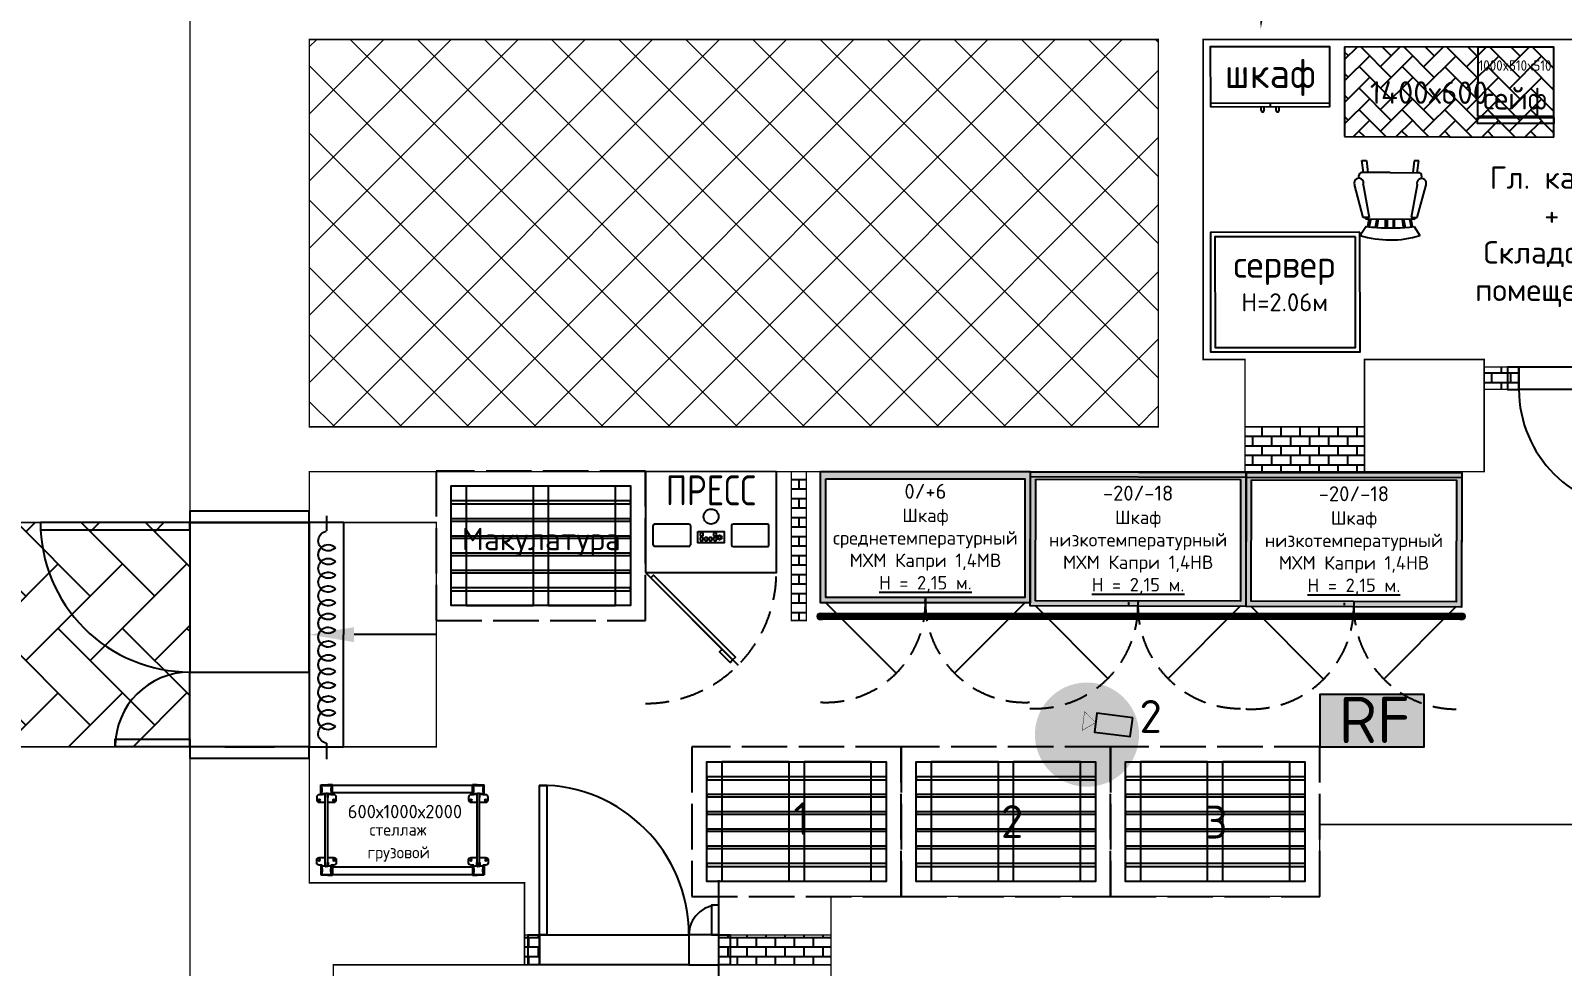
# Model space of a CAD drawing. Extents: x 2032930 to 2119419, y 2254097 to 2318481.
# Drawn here: x 2066442 to 2076691, y 2298854 to 2305111 of the extents above; entities that cross this region are included whole.
import ezdxf
from ezdxf.enums import TextEntityAlignment as Align

# ---------------------------------------------------------------- set-up
doc = ezdxf.new("R2010")
doc.units = 0
doc.header["$LTSCALE"] = 50
doc.set_wipeout_variables(frame=1)
doc.linetypes.add('[LS] ISO-02 Dashed', pattern=[3.81, 3.048, -0.762])
doc.linetypes.add('HIDDEN2', pattern=[4.7625, 3.175, -1.5875])
doc.layers.get('0').update_dxf_attribs({"linetype": 'CONTINUOUS'})
doc.layers.get('Defpoints').update_dxf_attribs({"linetype": 'CONTINUOUS'})
for name, color, linetype in [('ST', 7, 'CONTINUOUS'), ('Благоустройство', 96, 'CONTINUOUS'), ('Вспомогательные линии ПП', 7, 'CONTINUOUS'), ('Вспомогательные надписи', 7, 'CONTINUOUS'), ('ДВЕРИ JDA', 86, 'CONTINUOUS'), ('ДВЕРИ УСТАНАВЛИВАЕМЫЕ', 86, 'CONTINUOUS'), ('ДВЕРИ_НАПРАВЛЕНИЕ JDA', 86, 'CONTINUOUS'), ('Колонна', 36, 'CONTINUOUS'), ('Лестница-пандус-разгрузка существующие', 250, 'CONTINUOUS'), ('Наименование помещений', 7, 'CONTINUOUS'), ('Оборудование ИТ', 90, 'CONTINUOUS'), ('Оборудование ПП', 7, 'CONTINUOUS'), ('Оборудование стеллажное ПП', 7, 'CONTINUOUS'), ('Оборудование холодильное ПП', 5, 'CONTINUOUS'), ('Отбойники РСР', 1, 'CONTINUOUS'), ('Паллеты ПП', 7, 'CONTINUOUS'), ('ПРОЕМЫ JDA', 7, 'CONTINUOUS'), ('Система отопления', 1, 'CONTINUOUS'), ('Стены возводимые', 1, 'CONTINUOUS')]:
    doc.layers.add(name, color=color, linetype=linetype)
doc.layers.add('Стены обмер', color=250, linetype='CONTINUOUS', lineweight=20)
doc.layers.add('Территория собственника', color=7, linetype='CONTINUOUS', lineweight=18)
doc.styles.get("Standard").update_dxf_attribs({"font": 'isocpeur.ttf'})

# ---------------------------------------------------------------- blocks, each defined once
blk = doc.blocks.new('*U848')
at = {"layer": 'Вспомогательные линии ПП'}
blk.add_line((850, 750), (300, 750), dxfattribs=at)
blk.add_solid([(300, 800), (300, 700), (0, 750)], dxfattribs=at)
at = {"layer": 'Лестница-пандус-разгрузка существующие', "const_width": 10}
blk.add_lwpolyline([(850, 1500), (0, 1500), (0, 0), (850, 0), (850, 1500)], dxfattribs=at)
blk = doc.blocks.new('*U153')
at = {"color": 7, "true_color": 0xf2f2f2}
blk.add_wipeout([(-1000, -233), (0, -233), (0, 565), (-1000, 565)], dxfattribs=at).dxf.layer = 'Defpoints'
at = {"layer": 'ДВЕРИ JDA'}
blk.add_line((-1000, -233), (-1000, 565), dxfattribs=at)
at = {"layer": 'ДВЕРИ JDA', "color": 76}
for points in [[(-1075, 565), (-1075, -233), (-1000, -233), (-1000, 565)], [(-1000, -233), (-1000, -1233), (-950, -1233), (-950, -233)]]:
    blk.add_lwpolyline(points, close=True, dxfattribs=at)
at = {"color": 7, "true_color": 0xf2f2f2}
blk.add_wipeout([(0, -233), (500, -233), (500, 565), (0, 565)], dxfattribs=at).dxf.layer = 'Defpoints'
at = {"layer": 'ДВЕРИ JDA'}
blk.add_line((500, 0), (500, 333), dxfattribs=at)
at = {"layer": 'ДВЕРИ JDA', "color": 76}
for points in [[(500, 565), (500, -233), (575, -233), (575, 565)], [(500, -233), (500, -733), (450, -733), (450, -233)]]:
    blk.add_lwpolyline(points, close=True, dxfattribs=at)
at = {"layer": 'ДВЕРИ_НАПРАВЛЕНИЕ JDA'}
for centre, radius, start, end in [((-1000, -233), 1000, 270, 0), ((500, -233), 500, 180, 270)]:
    blk.add_arc(centre, radius, start, end, dxfattribs=at)
at = {"layer": 'ПРОЕМЫ JDA', "transparency": 33554457}
for points in [[(-1000, -233), (0, -233), (0, 565), (-1000, 565)], [(0, 565), (500, 565), (500, -233), (0, -233)]]:
    blk.add_lwpolyline(points, close=True, dxfattribs=at)
blk = doc.blocks.new('*U54')
at = {"layer": 'Оборудование ПП', "color": 7}
for points in [[(460, 0), (460, 510), (0, 510), (0, 0)], [(470, 0), (470, 510), (510, 510), (510, 0)]]:
    blk.add_lwpolyline(points, close=True, dxfattribs=at)
at = {"layer": 'Оборудование ПП', "color": 7, "width": 0.9}
blk.add_text('1000x510x510', height=70, rotation=90, dxfattribs=at).set_placement((122, 250), align=Align.MIDDLE)
at = {"layer": 'Оборудование ПП', "width": 0.96875}
blk.add_text('сейф', height=150, rotation=90, dxfattribs=at).set_placement((361, 250), align=Align.MIDDLE)
blk = doc.blocks.new('*U670')
at = {"layer": 'Оборудование ПП'}
h = blk.add_hatch(dxfattribs=at)
h.set_pattern_fill('AR-HBONE', color=6, style=0)
h.paths.add_polyline_path([(0, 0), (0, -600), (1400, -600), (1400, 0)])
h.paths.add_polyline_path([(116, -477), (1016, -477), (1016, -117), (116, -117)], flags=24)
at = {"layer": 'Оборудование ПП', "color": 6}
for p, q in [((1400, 0), (0, 0)), ((0, 0), (0, -600)), ((1400, -600), (1400, 0)), ((0, -600), (1400, -600))]:
    blk.add_line(p, q, dxfattribs=at)
at = {"layer": 'Оборудование ПП', "color": 5, "linetype": 'Continuous'}
for p, q in [((117, -761), (147, -761)), ((127, -841), (117, -761)), ((147, -761), (157, -841)), ((467, -761), (457, -841)), ((497, -761), (467, -761)), ((487, -841), (497, -761)), ((127, -1141), (67, -921)), ((100, -878), (97, -861)), ((307, -841), (117, -841)), ((127, -921), (167, -1141)), ((307, -841), (497, -841)), ((487, -921), (447, -1141)), ((487, -1141), (547, -921)), ((517, -861), (514, -879)), ((147, -1201), (107, -1261)), ((167, -1141), (127, -1141)), ((142, -1151), (141, -1141)), ((143, -1151), (472, -1151)), ((157, -1201), (167, -1151)), ((177, -1151), (167, -1202)), ((217, -1151), (208, -1207)), ((227, -1151), (219, -1208)), ((277, -1210), (277, -1151)), ((287, -1151), (287, -1210)), ((327, -1151), (327, -1210)), ((337, -1210), (337, -1151)), ((387, -1151), (395, -1207)), ((397, -1151), (407, -1207)), ((437, -1151), (447, -1203)), ((447, -1141), (487, -1141)), ((457, -1201), (447, -1151)), ((467, -1201), (507, -1261)), ((473, -1141), (472, -1151))]:
    blk.add_line(p, q, dxfattribs=at)
for centre, radius, start, end in [((97, -911), 31.6, 341.565, 198.4349), ((117, -861), 20, 90, 180), ((517, -911), 31.6, 341.565, 198.4349), ((497, -861), 20, 360, 90), ((307, 74), 1285, 262.8473, 266.0779), ((307, 74), 1285, 266.0779, 277.1527), ((307, -609), 682, 252.9385, 287.0615)]:
    blk.add_arc(centre, radius, start, end, dxfattribs=at)
at = {"layer": 'Оборудование ПП', "insert": (169, -230), "char_height": 150, "width": 612, "attachment_point": 1}
blk.add_mtext('1400х600', dxfattribs=at)
blk = doc.blocks.new('*U671')
at = {"layer": 'Оборудование ИТ', "color": 6}
for points in [[(-1000, -800), (0, -800), (0, 0), (-1000, 0)], [(-970, -770), (-30, -770), (-30, -30), (-970, -30)]]:
    blk.add_lwpolyline(points, close=True, dxfattribs=at)
at = {"layer": 'Оборудование ИТ', "color": 18, "linetype": 'ByBlock', "true_color": 0x000000}
blk.add_text('Н=2.06м', height=120, rotation=180, dxfattribs=at).set_placement((-206, -272))
at = {"layer": 'Оборудование ИТ', "color": 7, "width": 0.96875}
blk.add_text('сервер', height=180, rotation=180, dxfattribs=at).set_placement((-494, -496), align=Align.CENTER)
blk = doc.blocks.new('*U673')
at = {"layer": 'Оборудование ПП', "color": 6}
for p, q in [((-460, 425), (-460, 400)), ((-440, 425), (-440, 400)), ((-360, 425), (-360, 400)), ((-340, 425), (-340, 400)), ((0, 375), (-800, 375)), ((-400, 375), (-400, 400))]:
    blk.add_line(p, q, dxfattribs=at)
blk.add_lwpolyline([(0, 400), (-800, 400), (-800, 0), (0, 0)], close=True, dxfattribs=at)
for centre in [(-450, 425), (-350, 425)]:
    blk.add_arc(centre, 10, 0, 180, dxfattribs=at)
at = {"layer": 'Оборудование ПП', "width": 0.96875}
blk.add_text('шкаф', height=200, rotation=180, dxfattribs=at).set_placement((-400, 275), align=Align.CENTER)
blk = doc.blocks.new('*U166')
at = {"layer": 'Система отопления', "color": 1}
for p, q in [((-44, 115), (57, 115)), ((149, 115), (149, 115)), ((648, 115), (648, 115)), ((740, 115), (740, 115)), ((832, 115), (832, 115)), ((1476, 115), (1582, 115))]:
    blk.add_line(p, q, dxfattribs=at)
at = {"layer": 'Система отопления', "color": 0}
blk.add_lwpolyline([(0, 0), (0, 230), (1500, 230), (1500, 0)], close=True, dxfattribs=at)
at = {"layer": 'Система отопления', "color": 1}
for centre, start, end in [((123, 103), 313.6028, 170.074), ((215, 103), 46.3972, 226.3972), ((215, 103), 313.6028, 170.0651), ((307, 103), 313.6028, 226.3972), ((399, 103), 313.6028, 226.3972), ((491, 103), 313.6028, 226.3972), ((583, 103), 9.9008, 226.3972), ((583, 103), 313.6028, 133.6027), ((675, 103), 9.9008, 226.3972), ((675, 103), 9.9008, 226.3972), ((675, 103), 313.6028, 133.6027), ((767, 103), 9.9008, 226.3972), ((767, 103), 9.9008, 226.3972), ((767, 103), 313.6028, 133.6027), ((767, 103), 313.6028, 133.6027), ((859, 103), 9.9008, 226.3972), ((859, 103), 9.9008, 226.3972), ((859, 103), 9.9008, 226.3972), ((859, 103), 313.6028, 133.6027), ((859, 103), 313.6028, 133.6027), ((951, 103), 9.9008, 226.3972), ((951, 103), 9.9008, 226.3972), ((951, 103), 9.9008, 226.3972), ((951, 103), 313.6028, 133.6027), ((951, 103), 313.6028, 133.6027), ((1043, 103), 9.9008, 226.3972), ((1043, 103), 9.9008, 226.3972), ((1043, 103), 9.9008, 226.3972), ((1043, 103), 313.6028, 133.6027), ((1043, 103), 313.6028, 133.6027), ((1135, 103), 9.9008, 226.3972), ((1135, 103), 9.9008, 226.3972), ((1135, 103), 9.9008, 226.3972), ((1135, 103), 313.6028, 133.6027), ((1135, 103), 313.6028, 133.6027), ((1227, 103), 9.9008, 226.3972), ((1227, 103), 9.9008, 226.3972), ((1227, 103), 9.9008, 226.3972), ((1227, 103), 313.6028, 133.6027), ((1227, 103), 313.6028, 133.6027), ((1319, 103), 9.9008, 226.3972), ((1319, 103), 9.9008, 226.3972), ((1319, 103), 9.9008, 226.3972), ((1319, 103), 313.6028, 133.6027), ((1411, 103), 9.9008, 226.3972)]:
    blk.add_arc(centre, 66.7, start, end, dxfattribs=at)
blk = doc.blocks.new('*U204')
at = {"color": 7, "true_color": 0xf2f2f2}
blk.add_wipeout([(-1000, 565), (0, 565), (0, 365), (-1000, 365)], dxfattribs=at).dxf.layer = 'Defpoints'
at = {"layer": 'ДВЕРИ JDA'}
blk.add_line((-1000, 565), (-1000, 365), dxfattribs=at)
at = {"layer": 'ДВЕРИ JDA', "color": 76}
for points in [[(-1000, 565), (-1000, 1565), (-950, 1565), (-950, 565)], [(-1075, 365), (-1075, 565), (-1000, 565), (-1000, 365)]]:
    blk.add_lwpolyline(points, close=True, dxfattribs=at)
at = {"color": 7, "true_color": 0xf2f2f2}
blk.add_wipeout([(0, 565), (200, 565), (200, 365), (0, 365)], dxfattribs=at).dxf.layer = 'Defpoints'
at = {"layer": 'ДВЕРИ JDA'}
blk.add_line((200, 0), (200, 931), dxfattribs=at)
at = {"layer": 'ДВЕРИ JDA', "color": 76}
for points in [[(200, 565), (200, 765), (150, 765), (150, 565)], [(200, 365), (200, 565), (275, 565), (275, 365)]]:
    blk.add_lwpolyline(points, close=True, dxfattribs=at)
at = {"layer": 'ДВЕРИ_НАПРАВЛЕНИЕ JDA'}
for centre, radius, start, end in [((-1000, 566), 1000, 0, 90), ((200, 565), 200, 90, 180)]:
    blk.add_arc(centre, radius, start, end, dxfattribs=at)
at = {"layer": 'ПРОЕМЫ JDA', "transparency": 33554457}
for points in [[(-1000, 565), (0, 565), (0, 365), (-1000, 365)], [(0, 365), (200, 365), (200, 565), (0, 565)]]:
    blk.add_lwpolyline(points, close=True, dxfattribs=at)
blk = doc.blocks.new('*U131')
at = {"layer": 'Оборудование холодильное ПП'}
h = blk.add_hatch(color=5, dxfattribs=at)
h.dxf.hatch_style = 1
h.paths.add_polyline_path([(0, -898), (1442, -902), (1444, -5), (2, -1)])
h.paths.add_polyline_path([(35, -863), (1407, -866), (1408, -53), (37, -50)], flags=16)
at = {"layer": 'Оборудование холодильное ПП', "color": 5}
for p, q in [((35, -898), (519, -1384)), ((660, -890), (660, -873)), ((1407, -898), (923, -1384))]:
    blk.add_line(p, q, dxfattribs=at)
for points in [[(2, -1), (1444, -5), (1442, -902), (0, -898)], [(2, -32), (1444, -36), (1442, -902), (0, -898)], [(37, -50), (1408, -53), (1407, -866), (35, -863)]]:
    blk.add_lwpolyline(points, close=True, dxfattribs=at)
blk.add_lwpolyline([(2, -32), (2, -1), (1444, -5), (1444, -36)], dxfattribs=at)
at = {"layer": 'Оборудование холодильное ПП', "linetype": 'HIDDEN2'}
for centre, start, end in [((35, -898), 266.9129, 2.8109), ((1407, -898), 177.1891, 273.0871)]:
    blk.add_arc(centre, 686, start, end, dxfattribs=at)
at = {"layer": 'Оборудование холодильное ПП', "color": 5, "insert": (722, -458), "char_height": 52.74, "width": 1369.48, "attachment_point": 5}
blk.add_mtext('\\pxqc;{\\H1.8961x;\\C256;-20/-18\\P\\H0.9x;Шкаф низкотемпературный МХМ Капри 1,4НВ\\P\\psm1;\\fISOCPEUR|b1|i0|c204|p34;\\LH = 2,15 м.}', dxfattribs=at)
blk = doc.blocks.new('*U130')
at = {"layer": 'Оборудование холодильное ПП'}
h = blk.add_hatch(color=5, dxfattribs=at)
h.dxf.hatch_style = 1
h.paths.add_polyline_path([(0, -877), (1402, -877), (1402, 0), (0, 0)])
h.paths.add_polyline_path([(35, -842), (1367, -842), (1367, -48), (35, -48)], flags=16)
h.paths.add_polyline_path([(62, -806), (1340, -806), (1340, -40), (62, -40)], flags=24)
at = {"layer": 'Оборудование холодильное ПП', "color": 5}
for p, q in [((35, -877), (506, -1348)), ((699, -879), (699, -861)), ((1367, -877), (896, -1348))]:
    blk.add_line(p, q, dxfattribs=at)
for points in [[(0, 0), (1402, 0), (1402, -877), (0, -877)], [(35, -48), (1367, -48), (1367, -842), (35, -842)]]:
    blk.add_lwpolyline(points, close=True, dxfattribs=at)
at = {"layer": 'Оборудование холодильное ПП', "linetype": 'HIDDEN2'}
for centre, start, end in [((35, -877), 266.9731, 3.0269), ((1367, -877), 176.9731, 273.0269)]:
    blk.add_arc(centre, 666, start, end, dxfattribs=at)
at = {"layer": 'Оборудование холодильное ПП', "color": 5, "insert": (701, -445), "char_height": 52.74, "width": 1331.68, "attachment_point": 5}
blk.add_mtext('\\pxqc;{\\H1.8961x;\\C1;0/+6\\P\\H0.9x;Шкаф среднетемпературный\\PМХМ Капри 1,4МВ\\P\\psm1;\\fISOCPEUR|b1|i0|c204|p34;\\LH = 2,15 м.}', dxfattribs=at)
blk = doc.blocks.new('*U861')
at = {"layer": 'Отбойники РСР'}
h = blk.add_hatch(color=256, dxfattribs=at)
h.dxf.hatch_style = 1
h.paths.add_polyline_path([(0, 20), (13, 20, 0.598235), (-24, 0, 0.598235), (13, -20), (0, -20, -1)])
h = blk.add_hatch(color=1, dxfattribs=at)
h.dxf.hatch_style = 1
h.paths.add_polyline_path([(13, 20), (0, 20, 1), (0, -20), (13, -20)])
h = blk.add_hatch(color=256, dxfattribs=at)
h.dxf.hatch_style = 1
h.paths.add_polyline_path([(4312, 0, 0.598235), (4275, 20), (4288, 20, -1), (4288, -20), (4275, -20, 0.598235)])
h = blk.add_hatch(color=1, dxfattribs=at)
h.dxf.hatch_style = 1
h.paths.add_polyline_path([(4288, 20), (4275, 20), (4275, -20), (4288, -20, 1)])
at = {"layer": 'Отбойники РСР', "color": 7, "linetype": 'Continuous', "lineweight": 15}
for p, q in [((4288, 20), (0, 20)), ((4288, -20), (0, -20))]:
    blk.add_line(p, q, dxfattribs=at)
at = {"layer": 'Отбойники РСР', "color": 1, "const_width": 40}
blk.add_lwpolyline([(13, 0), (4275, 0)], dxfattribs=at)
at = {"layer": 'Отбойники РСР', "color": 7, "lineweight": 15}
for centre in [(0, 0), (4288, 0)]:
    blk.add_circle(centre, 24, dxfattribs=at)
at = {"layer": 'Отбойники РСР', "color": 7, "linetype": 'Continuous', "lineweight": 15}
for centre, start, end in [((0, 0), 90, 270), ((4288, 0), 270, 90)]:
    blk.add_arc(centre, 20, start, end, dxfattribs=at)
blk = doc.blocks.new('A$C47D14867')
at = {"layer": 'Паллеты ПП', "color": 18, "linetype": '[LS] ISO-02 Dashed', "ltscale": 2, "true_color": 0x000000}
blk.add_lwpolyline([(1000, 1400), (0, 1400), (0, 0), (1000, 0)], close=True, dxfattribs=at)
at = {"layer": 'Паллеты ПП', "color": 30}
blk.add_lwpolyline([(100, 1300), (900, 1300), (900, 100), (100, 100), (100, 1300), (200, 1300), (200, 100), (220, 100), (220, 1300), (320, 1300), (320, 100), (335, 100), (335, 1300), (435, 1300), (435, 100), (450, 100), (450, 1300), (550, 1300), (550, 100), (565, 100), (565, 1300), (665, 1300), (665, 100), (680, 100), (680, 1300), (780, 1300), (780, 100), (800, 100), (800, 1300), (900, 1300), (900, 1200), (100, 1200), (100, 750), (900, 750), (900, 650), (100, 650), (100, 200), (900, 200)], dxfattribs=at)
blk = doc.blocks.new('*U93')
at = {"layer": 'Паллеты ПП', "color": 18, "linetype": 'ByBlock', "ltscale": 2, "true_color": 0x000000, "rotation": 90}
blk.add_blockref('A$C47D14867', (1129, 29), dxfattribs=at)
at = {"layer": 'Наименование помещений', "color": 0, "lineweight": -2, "insert": (432, 554), "char_height": 150, "width": 2086.5, "attachment_point": 5}
blk.add_mtext('Макулатура', dxfattribs=at)
blk = doc.blocks.new('Стойка 70 + подпятник (вид сверху)')
at = {"layer": 'Оборудование стеллажное ПП', "color": 5, "lineweight": -3}
for p, q in [((-39, 1), (39, 1)), ((-39, -61), (-39, 1)), ((-36, -61), (-36, 1)), ((30, 0), (-30, 0)), ((36, -61), (36, 1)), ((39, -61), (39, 1)), ((-65, -80), (-65, -100)), ((-30, -65), (-50, -65)), ((-30, -61), (-39, -61)), ((-35, -5), (-35, -15)), ((-35, -45), (-35, -55)), ((-33, -20), (-33, -40)), ((-32, -15), (-32, -5)), ((-32, -55), (-32, -45)), ((-30, -2), (30, -2)), ((-30, -40), (-30, -20)), ((-13, -58), (-30, -58)), ((-30, -60), (-13, -60)), ((-30, -61), (-30, -65)), ((-10, -62), (-10, -83)), ((-10, -83), (-8, -83)), ((-8, -58), (-8, -59)), ((-8, -83), (-8, -62)), ((5, -56), (-5, -56)), ((8, -62), (8, -83)), ((8, -83), (10, -83)), ((10, -83), (10, -62)), ((30, -58), (13, -58)), ((13, -60), (30, -60)), ((30, -20), (30, -40)), ((39, -61), (30, -61)), ((30, -65), (30, -61)), ((50, -65), (30, -65)), ((32, -5), (32, -15)), ((32, -45), (32, -55)), ((33, -40), (33, -20)), ((35, -15), (35, -5)), ((35, -55), (35, -45)), ((65, -100), (65, -80)), ((-50, -115), (-8, -115)), ((8, -115), (50, -115))]:
    blk.add_line(p, q, dxfattribs=at)
for centre in [(-50, -100), (50, -100)]:
    blk.add_circle(centre, 6.5, dxfattribs=at)
for centre, radius, start, end in [((-30, -5), 5, 90, 180), ((30, -5), 5, 0, 90), ((-50, -80), 15, 90, 180), ((-50, -100), 15, 180, 270), ((-30, -15), 5, 180, 222.8334), ((-30, -45), 5, 137.1666, 180), ((-30, -55), 5, 180, 270), ((-36, -20), 2.5, 0, 42.8334), ((-36, -40), 2.5, 317.1666, 0), ((-30, -5), 2.5, 90, 180), ((-30, -55), 2.5, 180, 270), ((-30, -15), 2.5, 180, 222.8334), ((-36, -20), 5, 0, 42.8334), ((-36, -40), 5, 317.1666, 0), ((-30, -45), 2.5, 137.1666, 180), ((-13, -62), 5, 0, 90), ((-13, -62), 2.5, 0, 90), ((13, -62), 5, 90, 180), ((13, -62), 2.5, 90, 180), ((30, -5), 2.5, 0, 90), ((30, -55), 2.5, 270, 0), ((30, -55), 5, 270, 0), ((36, -20), 5, 137.1666, 180), ((36, -40), 5, 180, 222.8334), ((30, -15), 2.5, 317.1666, 0), ((30, -45), 2.5, 0, 42.8334), ((36, -20), 2.5, 137.1666, 180), ((36, -40), 2.5, 180, 222.8334), ((30, -15), 5, 317.1666, 0), ((30, -45), 5, 0, 42.8334), ((50, -80), 15, 0, 90), ((50, -100), 15, 270, 0)]:
    blk.add_arc(centre, radius, start, end, dxfattribs=at)
at = {"layer": 'Оборудование стеллажное ПП', "color": 5, "lineweight": -3, "extrusion": (0, 0, -1)}
blk.add_ellipse((-5, -58), major_axis=(3, 0), ratio=0.79499, start_param=3.141593, end_param=4.712389, dxfattribs=at)
at = {"layer": 'Оборудование стеллажное ПП', "color": 5, "lineweight": -3}
blk.add_ellipse((5, -58), major_axis=(-3, 0), ratio=0.79499, start_param=3.141593, end_param=4.712389, dxfattribs=at)
blk = doc.blocks.new('Рама 70х600 (вид сверху)')
at = {"layer": 'Оборудование стеллажное ПП', "color": 5}
for p, q in [((-8, 58), (-8, 542)), ((8, 58), (8, 542))]:
    blk.add_line(p, q, dxfattribs=at)
at = {"layer": 'Оборудование стеллажное ПП'}
blk.add_blockref('Стойка 70 + подпятник (вид сверху)', (0, 600), dxfattribs=at)
at = {"layer": 'Оборудование стеллажное ПП', "xscale": -1, "rotation": 180}
blk.add_blockref('Стойка 70 + подпятник (вид сверху)', (0, 0), dxfattribs=at)
blk = doc.blocks.new('*U88')
at = {"layer": 'Оборудование стеллажное ПП', "color": 5}
for p, q in [((70, 3), (101, 3)), ((70, -1), (70, 3)), ((101, 3), (101, -3)), ((1039, -3), (1039, 3)), ((1039, 3), (1070, 3)), ((1070, 3), (1070, -1)), ((97, -1), (70, -1)), ((97, -28), (97, -1)), ((97, -28), (97, -1)), ((97, -60), (97, -1)), ((101, -60), (97, -60)), ((101, -1), (1039, -1)), ((101, -53), (101, -3)), ((1039, -52), (101, -52)), ((101, -53), (101, -60)), ((1039, -53), (1039, -3)), ((1039, -60), (1039, -53)), ((1043, -60), (1039, -60)), ((1070, -1), (1043, -1)), ((1043, -1), (1043, -60)), ((1043, -28), (1043, -1)), ((70, -605), (70, -601)), ((70, -601), (97, -601)), ((101, -605), (70, -605)), ((97, -601), (97, -542)), ((97, -542), (101, -542)), ((97, -574), (97, -601)), ((101, -542), (101, -549)), ((101, -548), (1039, -548)), ((101, -549), (101, -599)), ((101, -599), (101, -605)), ((1039, -601), (101, -601)), ((1039, -549), (1039, -542)), ((1039, -542), (1043, -542)), ((1039, -549), (1039, -599)), ((1039, -605), (1039, -599)), ((1070, -605), (1039, -605)), ((1043, -542), (1043, -601)), ((1043, -574), (1043, -601)), ((1043, -574), (1043, -601)), ((1043, -601), (1070, -601)), ((1070, -601), (1070, -605))]:
    blk.add_line(p, q, dxfattribs=at)
at = {"layer": 'Оборудование стеллажное ПП', "color": 3}
for p, q in [((1039, -53), (1039, -3)), ((1070, -1), (1043, -1)), ((1043, -1), (1043, -60)), ((1043, -28), (1043, -1)), ((70, -601), (97, -601)), ((97, -601), (97, -542)), ((97, -574), (97, -601)), ((101, -549), (101, -599))]:
    blk.add_line(p, q, dxfattribs=at)
at = {"layer": 'Оборудование стеллажное ПП'}
for p in [(62, -601), (1078, -601)]:
    blk.add_blockref('Рама 70х600 (вид сверху)', p, dxfattribs=at)
at = {"layer": 'Оборудование стеллажное ПП', "color": 6, "width": 0.96875}
for s, p in [('стеллаж', (540, -339)), ('грузовой', (545, -491))]:
    blk.add_text(s, height=80, rotation=0.075, dxfattribs=at).set_placement(p, align=Align.CENTER)
at = {"layer": 'Оборудование стеллажное ПП', "color": 5, "insert": (204, -133), "char_height": 90, "width": 521.97, "attachment_point": 1}
blk.add_mtext('600х1000х2000', dxfattribs=at)
blk = doc.blocks.new('*U157')
at = {"layer": 'Оборудование ПП', "color": 14}
for p, q in [((50, -490), (50, -360)), ((60, -350), (290, -350)), ((300, -360), (300, -490)), ((575, -360), (575, -490)), ((815, -350), (585, -350)), ((825, -490), (825, -360)), ((290, -500), (60, -500)), ((585, -500), (815, -500)), ((0, -675), (619, -1294))]:
    blk.add_line(p, q, dxfattribs=at)
for points in [[(0, -675), (875, -675), (875, 0), (0, 0)], [(350, -400), (525, -400), (525, -475), (350, -475)], [(35, -710), (583, -1258), (601, -1241), (53, -693)], [(583, -1258), (513, -1188), (495, -1205), (566, -1276)]]:
    blk.add_lwpolyline(points, close=True, dxfattribs=at)
for points in [[(370, -430), (380, -430, 0.414214), (385, -425), (385, -415, 0.414214), (380, -410), (370, -410, 0.414214), (365, -415), (365, -425, 0.414214)], [(370, -460), (380, -460, 0.414214), (385, -455), (385, -445, 0.414214), (380, -440), (370, -440, 0.414214), (365, -445), (365, -455, 0.414214)], [(400, -460), (410, -460, 0.414214), (415, -455), (415, -445, 0.414214), (410, -440), (400, -440, 0.414214), (395, -445), (395, -455, 0.414214)], [(430, -460), (440, -460, 0.414214), (445, -455), (445, -445, 0.414214), (440, -440), (430, -440, 0.414214), (425, -445), (425, -455, 0.414214)], [(460, -430), (470, -430, 0.414214), (475, -425), (475, -415, 0.414214), (470, -410), (460, -410, 0.414214), (455, -415), (455, -425, 0.414214)], [(460, -460), (470, -460, 0.414214), (475, -455), (475, -445, 0.414214), (470, -440), (460, -440, 0.414214), (455, -445), (455, -455, 0.414214)]]:
    blk.add_lwpolyline(points, format="xyb", close=True, dxfattribs=at)
for centre, radius in [((438, -300), 50), ((495, -440), 15), ((495, -440), 10)]:
    blk.add_circle(centre, radius, dxfattribs=at)
for centre, start, end in [((60, -360), 90, 180), ((290, -360), 0, 90), ((585, -360), 90, 180), ((815, -360), 0, 90), ((60, -490), 180, 270), ((290, -490), 270, 0), ((585, -490), 180, 270), ((815, -490), 270, 0)]:
    blk.add_arc(centre, 10, start, end, dxfattribs=at)
at = {"layer": 'Оборудование ПП', "color": 14, "linetype": 'HIDDEN2'}
blk.add_arc((0, -675), 875, 270, 0, dxfattribs=at)
at = {"layer": 'Оборудование ПП', "width": 0.8}
blk.add_text('ПРЕСС', height=200, dxfattribs=at).set_placement((438, -225), align=Align.CENTER)
blk = doc.blocks.new('*U711')
at = {"color": 7, "true_color": 0xf2f2f2}
blk.add_wipeout([(0, 0), (-800, 0), (-800, 150), (0, 150)], dxfattribs=at).dxf.layer = 'Defpoints'
at = {"layer": 'ДВЕРИ JDA'}
for p, q in [((-800, 0), (-800, 150)), ((0, 0), (0, 150))]:
    blk.add_line(p, q, dxfattribs=at)
at = {"layer": 'ДВЕРИ JDA', "color": 76}
for points in [[(-800, 150), (-800, -2), (-875, -2), (-875, 150)], [(75, 150), (75, -2), (0, -2), (0, 150)], [(0, 0), (0, -800), (-50, -800), (-50, 0)]]:
    blk.add_lwpolyline(points, close=True, dxfattribs=at)
at = {"layer": 'ДВЕРИ_НАПРАВЛЕНИЕ JDA', "color": 76}
blk.add_arc((0, 0), 800, 180, 270, dxfattribs=at)
at = {"layer": 'ПРОЕМЫ JDA', "transparency": 33554457}
blk.add_lwpolyline([(0, 0), (-800, 0), (-800, 150), (0, 150)], close=True, dxfattribs=at)
blk = doc.blocks.new('*U23')
at = {"layer": 'Вспомогательные надписи', "color": 0, "lineweight": -2, "insert": (84, 149), "char_height": 220, "width": 682.82, "attachment_point": 5}
blk.add_mtext('1', dxfattribs=at)
blk = doc.blocks.new('*U134')
at = {"layer": 'Вспомогательные надписи', "color": 0, "lineweight": -2, "insert": (92, 129), "char_height": 220, "width": 682.82, "attachment_point": 5}
blk.add_mtext('2', dxfattribs=at)
blk = doc.blocks.new('*U152')
at = {"layer": 'Вспомогательные надписи', "color": 0, "lineweight": -2, "insert": (57, 125), "char_height": 220, "width": 682.82, "attachment_point": 5}
blk.add_mtext('3', dxfattribs=at)
blk = doc.blocks.new('*U867')
at = {"layer": 'Оборудование ИТ'}
h = blk.add_hatch(color=5, dxfattribs=at)
h.paths.add_polyline_path([(485, 254), (0, 254), (0, 0), (485, 0)])
h.paths.add_polyline_path([(650, 254), (485, 127), (650, 0)])
at = {"layer": 'Оборудование ИТ', "color": 5}
blk.add_lwpolyline([(0, 0), (485, 0), (485, 254), (0, 254)], close=True, dxfattribs=at)
at = {"layer": 'Оборудование ИТ', "color": 5, "const_width": 5}
blk.add_lwpolyline([(485, 127), (650, 254), (650, 0), (485, 127)], dxfattribs=at)

msp = doc.modelspace()

# ---------------------------------------------------------------- hatches: boundary and pattern name
h = msp.add_hatch(color=1)
h.dxf.hatch_style = 1
h.paths.add_polyline_path([(2073164, 2300362, -1), (2073856, 2300445, -1)])
at = {"layer": 'ST', "true_color": 0xed1f24}
h = msp.add_hatch(color=240, dxfattribs=at)
h.dxf.hatch_style = 1
h.paths.add_polyline_path([(2075067, 2300672), (2075067, 2300322), (2075767, 2300322), (2075767, 2300672)])
at = {"layer": 'Стены возводимые'}
h = msp.add_hatch(dxfattribs=at)
h.set_pattern_fill('BRICK', color=256, scale=10)
h.set_pattern_definition([(0, (949094.32, 88513.46), (0, 63.5), []), (90, (949094.32, 88513.46), (-127, 8e-15), [63.5, -63.5]), (90, (949157.82, 88513.46), (-127, 8e-15), [-63.5, 63.5])])
h.paths.add_polyline_path([(2078192, 2302712), (2078192, 2302862), (2076167, 2302862), (2076167, 2302712)])
h = msp.add_hatch(dxfattribs=at)
h.set_pattern_fill('BRICK', color=256, scale=10)
h.set_pattern_definition([(0, (947494.32, 87963.46), (0, 63.5), []), (90, (947494.32, 87963.46), (-127, 8e-15), [63.5, -63.5]), (90, (947557.82, 87963.46), (-127, 8e-15), [-63.5, 63.5])])
h.paths.add_polyline_path([(2075367, 2302162), (2075367, 2302462), (2074567, 2302462), (2074567, 2302162)])
h = msp.add_hatch(dxfattribs=at)
h.set_pattern_fill('BRICK', color=256, scale=10)
h.set_pattern_definition([(0, (738655.096, -400.13), (0, 63.5), []), (90, (738655.1, -400.13), (-127, 8e-15), [63.5, -63.5]), (90, (738718.6, -400.13), (-127, 8e-15), [-63.5, 63.5])])
h.paths.add_polyline_path([(2071532, 2302162), (2071632, 2302162), (2071632, 2301166), (2071532, 2301166)])
h = msp.add_hatch(dxfattribs=at)
h.set_pattern_fill('BRICK', color=256, scale=10)
h.set_pattern_definition([(0, (736720.234, -1558.106), (0, 63.5), []), (90, (736720.23, -1558.1), (-127, 8e-15), [63.5, -63.5]), (90, (736783.73, -1558.1), (-127, 8e-15), [-63.5, 63.5])])
h.paths.add_polyline_path([(2069747, 2299064), (2071797, 2299064), (2071797, 2298864), (2069747, 2298864)])
at = {"layer": 'Территория собственника'}
h = msp.add_hatch(dxfattribs=at)
h.set_pattern_fill('ANSI37', color=256, scale=100)
h.set_pattern_definition([(45, (738268.54, 156.34), (-224.506403, 224.506403), []), (135, (738268.54, 156.34), (-224.506403, -224.506403), [])])
h.paths.add_polyline_path([(2073987, 2305052), (2068307, 2305052), (2068307, 2302462), (2073987, 2302462)])

# ---------------------------------------------------------------- linework, layer by layer
at = {"layer": 'ST'}
msp.add_lwpolyline([(2075067, 2300322), (2075767, 2300322), (2075767, 2300672), (2075067, 2300672)], close=True, dxfattribs=at)
at = {"layer": 'Колонна', "color": 7, "const_width": 10}
msp.add_lwpolyline([(2075367, 2302912), (2076167, 2302912), (2076167, 2302162), (2075367, 2302162)], close=True, dxfattribs=at)
at = {"layer": 'Стены возводимые', "const_width": 10}
for points in [[(2076167, 2302712), (2076167, 2302862), (2078192, 2302862), (2078192, 2302712)], [(2074567, 2302162), (2074567, 2302462), (2075367, 2302462), (2075367, 2302162)], [(2071532, 2302162), (2071632, 2302162), (2071632, 2301166), (2071532, 2301166)], [(2069747, 2299064), (2071797, 2299064), (2071797, 2298864), (2069747, 2298864)]]:
    msp.add_lwpolyline(points, close=True, dxfattribs=at)
at = {"layer": 'Стены обмер', "color": 7, "const_width": 10}
for points in [[(2067509, 2305552), (2067077, 2305552), (2074449, 2305552), (2074593, 2306053), (2074675, 2305161), (2074750, 2305552), (2082064, 2305552), (2081287, 2305552), (2081287, 2298732), (2080787, 2298732), (2080787, 2297506), (2082973, 2295319), (2084209, 2295319), (2084209, 2295819), (2093638, 2295819), (2093638, 2296494), (2093638, 2289063), (2093910, 2288956), (2093376, 2288862), (2093638, 2288766), (2093638, 2281382), (2093638, 2282004), (2067509, 2282004)], [(2073987, 2305052), (2068307, 2305052), (2068307, 2302462), (2073987, 2302462)]]:
    msp.add_lwpolyline(points, close=True, dxfattribs=at)
at = {"layer": 'Стены обмер', "color": 7}
for points in [[(2069808, 2291614, 10, 10, 0), (2069808, 2292214, 10, 10, 0), (2068468, 2292214, 10, 10, 0), (2068468, 2298864, 10, 10, 0), (2069747, 2298864, 10, 10, 0), (2069747, 2299412, 10, 10, 0), (2068307, 2299412, 10, 10, 0), (2068307, 2302162, 10, 10, 0), (2074567, 2302162, 10, 10, 0), (2074567, 2302912, 10, 10, 0), (2074287, 2302912, 10, 10, 0), (2074287, 2305052, 10, 10, 0), (2078617, 2305052, 10, 10, 0)], [(2077107, 2299802, 10, 10, 0), (2075067, 2299802, 10, 10, 0), (2075067, 2299322, 10, 10, 0), (2071797, 2299322, 10, 10, 0), (2071797, 2298762, 10, 10, 0), (2073087, 2298762, 10, 10, 0), (2073087, 2298552, 10, 10, 0), (2078487, 2298552, 10, 10, 0)]]:
    msp.add_lwpolyline(points, format="xyseb", dxfattribs=at)
at = {"layer": 'Стены обмер', "color": 7, "const_width": 10}
for points in [[(2067509, 2301822), (2068307, 2301822)], [(2067509, 2300322), (2068307, 2300322)], [(2068307, 2299412), (2069747, 2299412)]]:
    msp.add_lwpolyline(points, dxfattribs=at)

# ---------------------------------------------------------------- block references
at = {"layer": 'Вспомогательные линии ПП'}
msp.add_blockref('*U93', (2069427, 2301137), dxfattribs=at)
at = {"layer": 'Вспомогательные надписи'}
for name, p in [('*U23', (2071517, 2299693)), ('*U134', (2072917, 2299693)), ('*U152', (2074317, 2299693))]:
    msp.add_blockref(name, p, dxfattribs=at)
at = {"layer": 'Лестница-пандус-разгрузка существующие'}
msp.add_blockref('*U848', (2068307, 2300322), dxfattribs=at)
at = {"layer": 'Оборудование ИТ', "lineweight": -2, "rotation": 180.0589475711931}
msp.add_blockref('*U671', (2074337, 2302962), dxfattribs=at)
at = {"layer": 'Оборудование ИТ', "xscale": 0.5, "yscale": 0.5, "zscale": 0.5, "rotation": 172.7152877094841}
msp.add_blockref('*U867', (2073816, 2300516), dxfattribs=at)
at = {"layer": 'Оборудование ПП', "lineweight": -2}
for name, p, rotation in [('*U673', (2074335, 2305002), 180.0475591911589), ('*U670', (2075234, 2305003), 359.861916641151), ('*U54', (2076124, 2305000), 269.9391346260865), ('*U157', (2070557, 2302162), 359.9702647271595)]:
    msp.add_blockref(name, p, dxfattribs=dict(at, rotation=rotation))
at = {"layer": 'Оборудование стеллажное ПП', "lineweight": -2}
msp.add_blockref('*U88', (2068360, 2300067), dxfattribs=at)
at = {"layer": 'Оборудование холодильное ПП', "color": 18, "linetype": 'ByBlock', "ltscale": 2, "true_color": 0x000000}
for name, p in [('*U130', (2071728, 2302162)), ('*U131', (2073130, 2302162)), ('*U131', (2074574, 2302158))]:
    msp.add_blockref(name, p, dxfattribs=at)
at = {"layer": 'Отбойники РСР', "rotation": 359.9999999811512}
msp.add_blockref('*U861', (2071728, 2301194), dxfattribs=at)
at = {"layer": 'Паллеты ПП', "color": 18, "linetype": 'ByBlock', "ltscale": 2, "true_color": 0x000000, "rotation": 270}
for p in [(2072267, 2300322), (2073667, 2300322)]:
    msp.add_blockref('A$C47D14867', p, dxfattribs=at)

# ---------------------------------------------------------------- texts
at = {"layer": 'ST'}
msp.add_text('RF', height=310, dxfattribs=at).set_placement((2075195, 2300347))
at = {"layer": 'Вспомогательные надписи', "color": 0, "lineweight": -2, "insert": (2073936, 2300525), "char_height": 220, "width": 1165.47, "attachment_point": 5}
msp.add_mtext('2', dxfattribs=at)
at = {"layer": 'Наименование помещений', "color": 0, "lineweight": -2, "insert": (2076620, 2303733), "char_height": 150, "width": 1203.09, "attachment_point": 5, "rotation": 0.0772}
msp.add_mtext('Гл. касса\\P+\\PСкладское помещение', dxfattribs=at)

# ---------------------------------------------------------------- next in the draw order: block references
at = {"layer": 'ДВЕРИ УСТАНАВЛИВАЕМЫЕ'}
for name, p in [('*U711', (2077200, 2302712)), ('*U204', (2070847, 2298499))]:
    msp.add_blockref(name, p, dxfattribs=at)
at = {"layer": 'ДВЕРИ УСТАНАВЛИВАЕМЫЕ', "rotation": 270}
msp.add_blockref('*U153', (2067741, 2300822), dxfattribs=at)

# ---------------------------------------------------------------- next in the draw order: hatches: boundary and pattern name
at = {"layer": 'Благоустройство'}
h = msp.add_hatch(dxfattribs=at)
h.set_pattern_fill('AR-HBONE', color=256, scale=3, angle=-90)
h.set_pattern_definition([(315, (661826.43, 156.34), (431.052294, -1e-13), [914.4, -304.8]), (45, (662041.96, -59.18), (431.052294, -1e-13), [914.4, -304.8])])
h.paths.add_polyline_path([(2062509, 2305552), (2060009, 2305556), (2060009, 2280036), (2062509, 2280036), (2062509, 2300322), (2067509, 2300322), (2067509, 2301822), (2062509, 2301822)])

# ---------------------------------------------------------------- next in the draw order: linework, layer by layer
at = {"layer": 'Благоустройство', "const_width": 10}
msp.add_lwpolyline([(2062509, 2305552), (2060009, 2305556), (2060009, 2280036), (2062509, 2280036), (2062509, 2300322), (2067509, 2300322), (2067509, 2301822), (2062509, 2301822)], close=True, dxfattribs=at)

# ---------------------------------------------------------------- next in the draw order: block references
at = {"layer": 'Паллеты ПП', "color": 18, "linetype": 'ByBlock', "ltscale": 2, "true_color": 0x000000, "rotation": 270}
msp.add_blockref('A$C47D14867', (2070867, 2300322), dxfattribs=at)
at = {"layer": 'Система отопления', "color": 1, "xscale": -1, "rotation": 89.96425813627675}
msp.add_blockref('*U166', (2068537, 2301822), dxfattribs=at)

doc.saveas('drawing.dxf')
